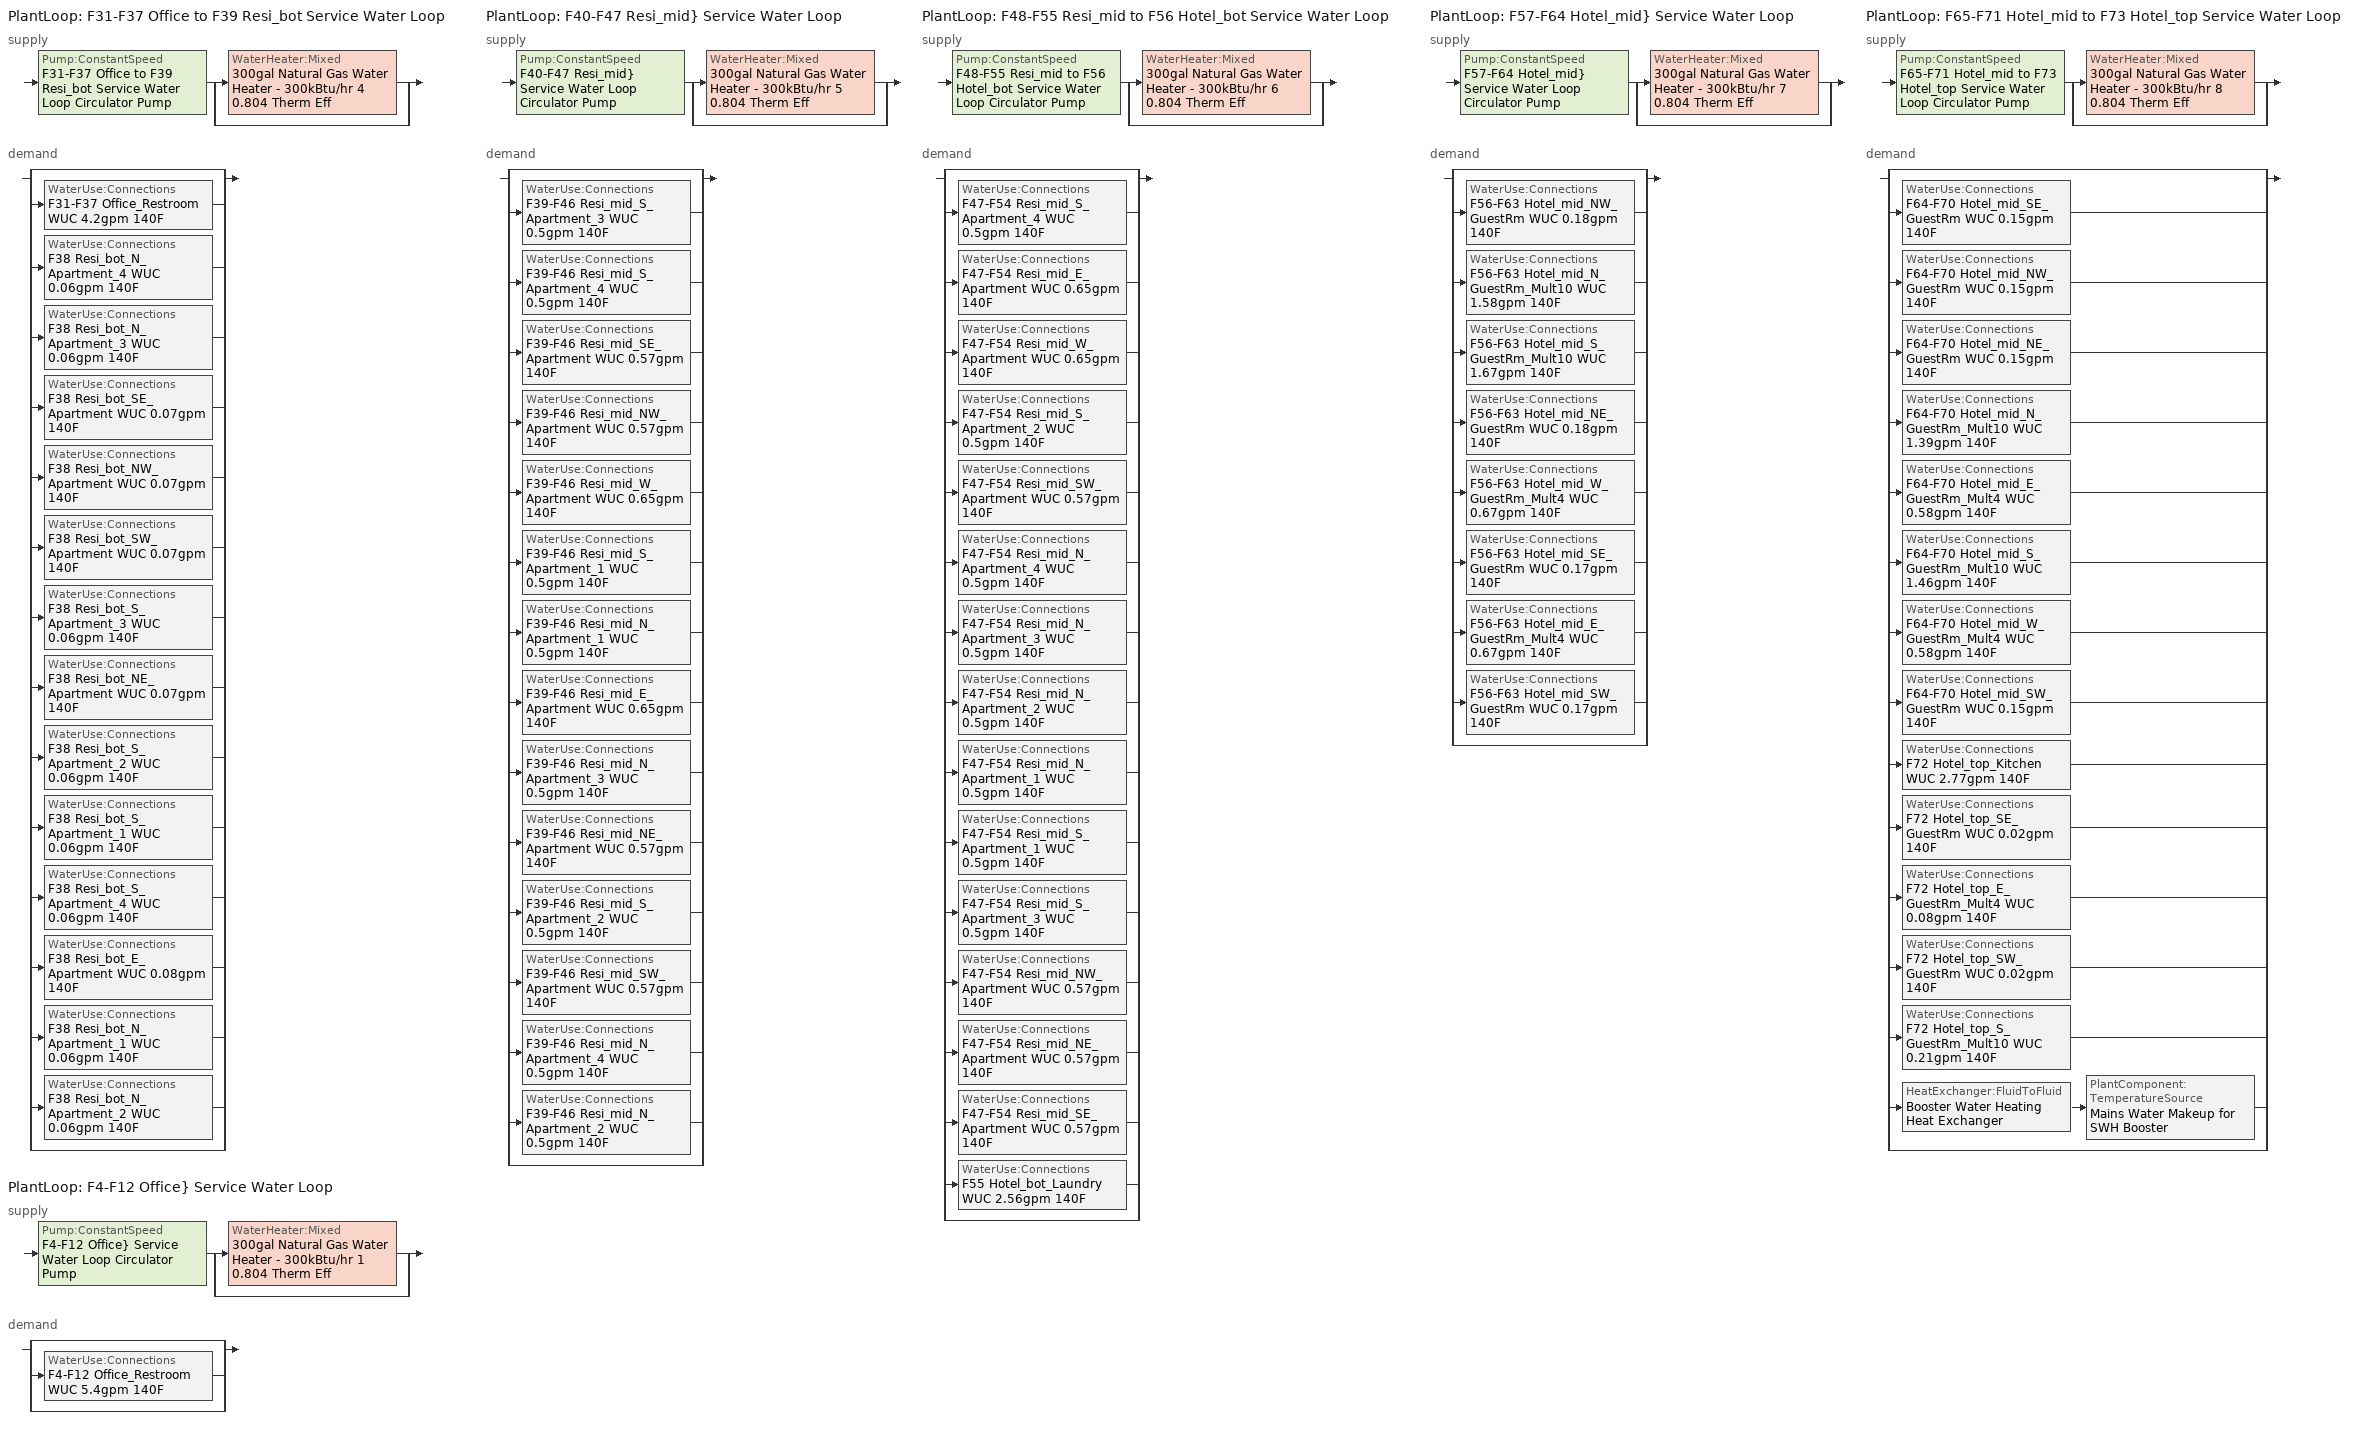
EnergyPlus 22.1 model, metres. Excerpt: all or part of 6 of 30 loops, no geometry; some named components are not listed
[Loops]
PlantLoop 'F31-F37 Office to F39 Resi_bot Service Water Loop'
 supply: Pump:ConstantSpeed 'F31-F37 Office to F39 Resi_bot Service Water Loop Circulator Pump' > split
  | WaterHeater:Mixed '300gal Natural Gas Water Heater - 300kBtu/hr 4 0.804 Therm Eff'
  | bypass
 demand: split
  | bypass
  | WaterUse:Connections 'F31-F37 Office_Restroom WUC 4.2gpm 140F'
  | WaterUse:Connections 'F38 Resi_bot_N_Apartment_4 WUC 0.06gpm 140F'
  | WaterUse:Connections 'F38 Resi_bot_N_Apartment_3 WUC 0.06gpm 140F'
  | WaterUse:Connections 'F38 Resi_bot_SE_Apartment WUC 0.07gpm 140F'
  | WaterUse:Connections 'F38 Resi_bot_NW_Apartment WUC 0.07gpm 140F'
  | WaterUse:Connections 'F38 Resi_bot_SW_Apartment WUC 0.07gpm 140F'
  | WaterUse:Connections 'F38 Resi_bot_S_Apartment_3 WUC 0.06gpm 140F'
  | WaterUse:Connections 'F38 Resi_bot_NE_Apartment WUC 0.07gpm 140F'
  | WaterUse:Connections 'F38 Resi_bot_S_Apartment_2 WUC 0.06gpm 140F'
  | WaterUse:Connections 'F38 Resi_bot_S_Apartment_1 WUC 0.06gpm 140F'
  | WaterUse:Connections 'F38 Resi_bot_S_Apartment_4 WUC 0.06gpm 140F'
  | WaterUse:Connections 'F38 Resi_bot_E_Apartment WUC 0.08gpm 140F'
  | WaterUse:Connections 'F38 Resi_bot_N_Apartment_1 WUC 0.06gpm 140F'
  | WaterUse:Connections 'F38 Resi_bot_N_Apartment_2 WUC 0.06gpm 140F'
  | bypass
PlantLoop 'F4-F12 Office} Service Water Loop'
 supply: Pump:ConstantSpeed 'F4-F12 Office} Service Water Loop Circulator Pump' > split
  | WaterHeater:Mixed '300gal Natural Gas Water Heater - 300kBtu/hr 1 0.804 Therm Eff'
  | bypass
 demand: split
  | bypass
  | WaterUse:Connections 'F4-F12 Office_Restroom WUC 5.4gpm 140F'
  | bypass
PlantLoop 'F40-F47 Resi_mid} Service Water Loop'
 supply: Pump:ConstantSpeed 'F40-F47 Resi_mid} Service Water Loop Circulator Pump' > split
  | WaterHeater:Mixed '300gal Natural Gas Water Heater - 300kBtu/hr 5 0.804 Therm Eff'
  | bypass
 demand: split
  | bypass
  | WaterUse:Connections 'F39-F46 Resi_mid_S_Apartment_3 WUC 0.5gpm 140F'
  | WaterUse:Connections 'F39-F46 Resi_mid_S_Apartment_4 WUC 0.5gpm 140F'
  | WaterUse:Connections 'F39-F46 Resi_mid_SE_Apartment WUC 0.57gpm 140F'
  | WaterUse:Connections 'F39-F46 Resi_mid_NW_Apartment WUC 0.57gpm 140F'
  | WaterUse:Connections 'F39-F46 Resi_mid_W_Apartment WUC 0.65gpm 140F'
  | WaterUse:Connections 'F39-F46 Resi_mid_S_Apartment_1 WUC 0.5gpm 140F'
  | WaterUse:Connections 'F39-F46 Resi_mid_N_Apartment_1 WUC 0.5gpm 140F'
  | WaterUse:Connections 'F39-F46 Resi_mid_E_Apartment WUC 0.65gpm 140F'
  | WaterUse:Connections 'F39-F46 Resi_mid_N_Apartment_3 WUC 0.5gpm 140F'
  | WaterUse:Connections 'F39-F46 Resi_mid_NE_Apartment WUC 0.57gpm 140F'
  | WaterUse:Connections 'F39-F46 Resi_mid_S_Apartment_2 WUC 0.5gpm 140F'
  | WaterUse:Connections 'F39-F46 Resi_mid_SW_Apartment WUC 0.57gpm 140F'
  | WaterUse:Connections 'F39-F46 Resi_mid_N_Apartment_4 WUC 0.5gpm 140F'
  | WaterUse:Connections 'F39-F46 Resi_mid_N_Apartment_2 WUC 0.5gpm 140F'
  | bypass
PlantLoop 'F48-F55 Resi_mid to F56 Hotel_bot Service Water Loop'
 supply: Pump:ConstantSpeed 'F48-F55 Resi_mid to F56 Hotel_bot Service Water Loop Circulator Pump' > split
  | WaterHeater:Mixed '300gal Natural Gas Water Heater - 300kBtu/hr 6 0.804 Therm Eff'
  | bypass
 demand: split
  | bypass
  | WaterUse:Connections 'F47-F54 Resi_mid_S_Apartment_4 WUC 0.5gpm 140F'
  | WaterUse:Connections 'F47-F54 Resi_mid_E_Apartment WUC 0.65gpm 140F'
  | WaterUse:Connections 'F47-F54 Resi_mid_W_Apartment WUC 0.65gpm 140F'
  | WaterUse:Connections 'F47-F54 Resi_mid_S_Apartment_2 WUC 0.5gpm 140F'
  | WaterUse:Connections 'F47-F54 Resi_mid_SW_Apartment WUC 0.57gpm 140F'
  | WaterUse:Connections 'F47-F54 Resi_mid_N_Apartment_4 WUC 0.5gpm 140F'
  | WaterUse:Connections 'F47-F54 Resi_mid_N_Apartment_3 WUC 0.5gpm 140F'
  | WaterUse:Connections 'F47-F54 Resi_mid_N_Apartment_2 WUC 0.5gpm 140F'
  | WaterUse:Connections 'F47-F54 Resi_mid_N_Apartment_1 WUC 0.5gpm 140F'
  | WaterUse:Connections 'F47-F54 Resi_mid_S_Apartment_1 WUC 0.5gpm 140F'
  | WaterUse:Connections 'F47-F54 Resi_mid_S_Apartment_3 WUC 0.5gpm 140F'
  | WaterUse:Connections 'F47-F54 Resi_mid_NW_Apartment WUC 0.57gpm 140F'
  | WaterUse:Connections 'F47-F54 Resi_mid_NE_Apartment WUC 0.57gpm 140F'
  | WaterUse:Connections 'F47-F54 Resi_mid_SE_Apartment WUC 0.57gpm 140F'
  | WaterUse:Connections 'F55 Hotel_bot_Laundry WUC 2.56gpm 140F'
  | bypass
PlantLoop 'F57-F64 Hotel_mid} Service Water Loop'
 supply: Pump:ConstantSpeed 'F57-F64 Hotel_mid} Service Water Loop Circulator Pump' > split
  | WaterHeater:Mixed '300gal Natural Gas Water Heater - 300kBtu/hr 7 0.804 Therm Eff'
  | bypass
 demand: split
  | bypass
  | WaterUse:Connections 'F56-F63 Hotel_mid_NW_GuestRm WUC 0.18gpm 140F'
  | WaterUse:Connections 'F56-F63 Hotel_mid_N_GuestRm_Mult10 WUC 1.58gpm 140F'
  | WaterUse:Connections 'F56-F63 Hotel_mid_S_GuestRm_Mult10 WUC 1.67gpm 140F'
  | WaterUse:Connections 'F56-F63 Hotel_mid_NE_GuestRm WUC 0.18gpm 140F'
  | WaterUse:Connections 'F56-F63 Hotel_mid_W_GuestRm_Mult4 WUC 0.67gpm 140F'
  | WaterUse:Connections 'F56-F63 Hotel_mid_SE_GuestRm WUC 0.17gpm 140F'
  | WaterUse:Connections 'F56-F63 Hotel_mid_E_GuestRm_Mult4 WUC 0.67gpm 140F'
  | WaterUse:Connections 'F56-F63 Hotel_mid_SW_GuestRm WUC 0.17gpm 140F'
  | bypass
PlantLoop 'F65-F71 Hotel_mid to F73 Hotel_top Service Water Loop'
 supply: Pump:ConstantSpeed 'F65-F71 Hotel_mid to F73 Hotel_top Service Water Loop Circulator Pump' > split
  | WaterHeater:Mixed '300gal Natural Gas Water Heater - 300kBtu/hr 8 0.804 Therm Eff'
  | bypass
 demand: split
  | bypass
  | WaterUse:Connections 'F64-F70 Hotel_mid_SE_GuestRm WUC 0.15gpm 140F'
  | WaterUse:Connections 'F64-F70 Hotel_mid_NW_GuestRm WUC 0.15gpm 140F'
  | WaterUse:Connections 'F64-F70 Hotel_mid_NE_GuestRm WUC 0.15gpm 140F'
  | WaterUse:Connections 'F64-F70 Hotel_mid_N_GuestRm_Mult10 WUC 1.39gpm 140F'
  | WaterUse:Connections 'F64-F70 Hotel_mid_E_GuestRm_Mult4 WUC 0.58gpm 140F'
  | WaterUse:Connections 'F64-F70 Hotel_mid_S_GuestRm_Mult10 WUC 1.46gpm 140F'
  | WaterUse:Connections 'F64-F70 Hotel_mid_W_GuestRm_Mult4 WUC 0.58gpm 140F'
  | WaterUse:Connections 'F64-F70 Hotel_mid_SW_GuestRm WUC 0.15gpm 140F'
  | WaterUse:Connections 'F72 Hotel_top_Kitchen WUC 2.77gpm 140F'
  | WaterUse:Connections 'F72 Hotel_top_SE_GuestRm WUC 0.02gpm 140F'
  | WaterUse:Connections 'F72 Hotel_top_E_GuestRm_Mult4 WUC 0.08gpm 140F'
  | WaterUse:Connections 'F72 Hotel_top_SW_GuestRm WUC 0.02gpm 140F'
  | WaterUse:Connections 'F72 Hotel_top_S_GuestRm_Mult10 WUC 0.21gpm 140F'
  | HeatExchanger:FluidToFluid 'Booster Water Heating Heat Exchanger' > PlantComponent:TemperatureSource 'Mains Water Makeup for SWH Booster'
  | bypass
[SetpointManager:Scheduled] Control Variable=Temperature; Schedule=Service Water Loop Temp - 140F
Name | Setpoint Node or NodeList
Service hot water setpoint manager 4 | F31-F37 Office to F39 Resi_bot Service Water Loop Supply Outlet Node
Service hot water setpoint manager 1 | F4-F12 Office} Service Water Loop Supply Outlet Node
Service hot water setpoint manager 5 | F40-F47 Resi_mid} Service Water Loop Supply Outlet Node
Service hot water setpoint manager 6 | F48-F55 Resi_mid to F56 Hotel_bot Service Water Loop Supply Outlet Node
Service hot water setpoint manager 7 | F57-F64 Hotel_mid} Service Water Loop Supply Outlet Node
Service hot water setpoint manager 8 | F65-F71 Hotel_mid to F73 Hotel_top Service Water Loop Supply Outlet Node
[PlantLoop] Fluid Type=Water; Maximum Loop Temperature {C}=60; Minimum Loop Temperature {C}=10; Maximum Loop Flow Rate {m3/s}=Autosize; Minimum Loop Flow Rate {m3/s}=0; Plant Loop Volume {m3}=Autocalculate; Load Distribution Scheme=Optimal; Plant Loop Demand Calculation Scheme=SingleSetpoint; Common Pipe Simulation=None
Name | Plant Equipment Operation Scheme
F31-F37 Office to F39 Resi_bot Service Water Loop | F31-F37 Office to F39 Resi_bot Service Water Loop Operation Schemes
F4-F12 Office} Service Water Loop | F4-F12 Office} Service Water Loop Operation Schemes
F40-F47 Resi_mid} Service Water Loop | F40-F47 Resi_mid} Service Water Loop Operation Schemes
F48-F55 Resi_mid to F56 Hotel_bot Service Water Loop | F48-F55 Resi_mid to F56 Hotel_bot Service Water Loop Operation Schemes
F57-F64 Hotel_mid} Service Water Loop | F57-F64 Hotel_mid} Service Water Loop Operation Schemes
F65-F71 Hotel_mid to F73 Hotel_top Service Water Loop | F65-F71 Hotel_mid to F73 Hotel_top Service Water Loop Operation Schemes
[Sizing:Plant] Loop Type=Heating; Design Loop Exit Temperature {C}=60; Loop Design Temperature Difference {deltaC}=5; Sizing Option=NonCoincident; Zone Timesteps in Averaging Window=1; Coincident Sizing Factor Mode=None
F31-F37 Office to F39 Resi_bot Service Water Loop; F4-F12 Office} Service Water Loop; F40-F47 Resi_mid} Service Water Loop; F48-F55 Resi_mid to F56 Hotel_bot Service Water Loop; F57-F64 Hotel_mid} Service Water Loop; F65-F71 Hotel_mid to F73 Hotel_top Service Water Loop
[Pump:ConstantSpeed] Design Flow Rate {m3/s}=Autosize; Design Pump Head {Pa}=29891; Design Power Consumption {W}=Autosize; Fraction of Motor Inefficiencies to Fluid Stream=0; Pump Control Type=Intermittent; Design Power Sizing Method=PowerPerFlowPerPressure; Design Electric Power per Unit Flow Rate {W/(m3/s)}=348701.1; Design Shaft Power per Unit Flow Rate per Unit Head {W-s/m3-Pa}=1.28205
Name | Motor Efficiency
F31-F37 Office to F39 Resi_bot Service Water Loop Circulator Pump; F4-F12 Office} Service Water Loop Circulator Pump; F40-F47 Resi_mid} Service Water Loop Circulator Pump; F48-F55 Resi_mid to F56 Hotel_bot Service Water Loop Circulator Pump; F57-F64 Hotel_mid} Service Water Loop Circulator Pump | 0.865
F65-F71 Hotel_mid to F73 Hotel_top Service Water Loop Circulator Pump | 0.874515
[WaterHeater:Mixed] Tank Volume {m3}=1.13562; Setpoint Temperature Schedule=Service Water Loop Temp - 140F; Deadband Temperature Difference {deltaC}=2; Maximum Temperature Limit {C}=60; Heater Control Type=Cycle; Heater Maximum Capacity {W}=87921.3; Heater Ignition Minimum Flow Rate {m3/s}=0; Heater Ignition Delay {s}=0; Heater Fuel Type=NaturalGas; Heater Thermal Efficiency=0.803984; Off Cycle Parasitic Fuel Consumption Rate {W}=8146.58; Off Cycle Parasitic Fuel Type=NaturalGas; Off Cycle Parasitic Heat Fraction to Tank=0; On Cycle Parasitic Fuel Consumption Rate {W}=8146.58; On Cycle Parasitic Fuel Type=NaturalGas; On Cycle Parasitic Heat Fraction to Tank=0; Ambient Temperature Indicator=Schedule; Ambient Temperature Schedule=Water Heater Ambient Temp Schedule 71.6F; Off Cycle Loss Coefficient to Ambient Temperature {W/K}=11.2595; Off Cycle Loss Fraction to Zone=1; On Cycle Loss Coefficient to Ambient Temperature {W/K}=11.2595; On Cycle Loss Fraction to Zone=1; Use Side Effectiveness=1; Source Side Effectiveness=1; Use Side Design Flow Rate {m3/s}=Autosize; Source Side Design Flow Rate {m3/s}=Autosize; Indirect Water Heating Recovery Time {hr}=1.5; Source Side Flow Control Mode=IndirectHeatPrimarySetpoint
300gal Natural Gas Water Heater - 300kBtu/hr 4 0.804 Therm Eff; 300gal Natural Gas Water Heater - 300kBtu/hr 1 0.804 Therm Eff; 300gal Natural Gas Water Heater - 300kBtu/hr 5 0.804 Therm Eff; 300gal Natural Gas Water Heater - 300kBtu/hr 6 0.804 Therm Eff; 300gal Natural Gas Water Heater - 300kBtu/hr 7 0.804 Therm Eff; 300gal Natural Gas Water Heater - 300kBtu/hr 8 0.804 Therm Eff
[WaterHeater:Sizing] Design Mode=PeakDraw; Time Storage Can Meet Peak Draw {hr}=0.538503; Time for Tank Recovery {hr}=0; Nominal Tank Volume for Autosizing Plant Connections {m3}=1
300gal Natural Gas Water Heater - 300kBtu/hr 4 0.804 Therm Eff; 300gal Natural Gas Water Heater - 300kBtu/hr 1 0.804 Therm Eff; 300gal Natural Gas Water Heater - 300kBtu/hr 5 0.804 Therm Eff; 300gal Natural Gas Water Heater - 300kBtu/hr 6 0.804 Therm Eff; 300gal Natural Gas Water Heater - 300kBtu/hr 7 0.804 Therm Eff; 300gal Natural Gas Water Heater - 300kBtu/hr 8 0.804 Therm Eff
[WaterUse:Connections] Drain Water Heat Exchanger Type=None; Drain Water Heat Exchanger Destination=Plant
Name | Water Use Equipment Name 1
F31-F37 Office_Restroom WUC 4.2gpm 140F | F31-F37 Office_Restroom Service Water Use 4.2gpm 140F
F38 Resi_bot_N_Apartment_4 WUC 0.06gpm 140F | F38 Resi_bot_N_Apartment_4 Service Water Use 0.06gpm 140F
F38 Resi_bot_N_Apartment_3 WUC 0.06gpm 140F | F38 Resi_bot_N_Apartment_3 Service Water Use 0.06gpm 140F
F38 Resi_bot_SE_Apartment WUC 0.07gpm 140F | F38 Resi_bot_SE_Apartment Service Water Use 0.07gpm 140F
F38 Resi_bot_NW_Apartment WUC 0.07gpm 140F | F38 Resi_bot_NW_Apartment Service Water Use 0.07gpm 140F
F38 Resi_bot_SW_Apartment WUC 0.07gpm 140F | F38 Resi_bot_SW_Apartment Service Water Use 0.07gpm 140F
F38 Resi_bot_S_Apartment_3 WUC 0.06gpm 140F | F38 Resi_bot_S_Apartment_3 Service Water Use 0.06gpm 140F
F38 Resi_bot_NE_Apartment WUC 0.07gpm 140F | F38 Resi_bot_NE_Apartment Service Water Use 0.07gpm 140F
F38 Resi_bot_S_Apartment_2 WUC 0.06gpm 140F | F38 Resi_bot_S_Apartment_2 Service Water Use 0.06gpm 140F
F38 Resi_bot_S_Apartment_1 WUC 0.06gpm 140F | F38 Resi_bot_S_Apartment_1 Service Water Use 0.06gpm 140F
F38 Resi_bot_S_Apartment_4 WUC 0.06gpm 140F | F38 Resi_bot_S_Apartment_4 Service Water Use 0.06gpm 140F
F38 Resi_bot_E_Apartment WUC 0.08gpm 140F | F38 Resi_bot_E_Apartment Service Water Use 0.08gpm 140F
F38 Resi_bot_N_Apartment_1 WUC 0.06gpm 140F | F38 Resi_bot_N_Apartment_1 Service Water Use 0.06gpm 140F
F38 Resi_bot_N_Apartment_2 WUC 0.06gpm 140F | F38 Resi_bot_N_Apartment_2 Service Water Use 0.06gpm 140F
F4-F12 Office_Restroom WUC 5.4gpm 140F | F4-F12 Office_Restroom Service Water Use 5.4gpm 140F
F39-F46 Resi_mid_S_Apartment_3 WUC 0.5gpm 140F | F39-F46 Resi_mid_S_Apartment_3 Service Water Use 0.5gpm 140F
F39-F46 Resi_mid_S_Apartment_4 WUC 0.5gpm 140F | F39-F46 Resi_mid_S_Apartment_4 Service Water Use 0.5gpm 140F
F39-F46 Resi_mid_SE_Apartment WUC 0.57gpm 140F | F39-F46 Resi_mid_SE_Apartment Service Water Use 0.57gpm 140F
F39-F46 Resi_mid_NW_Apartment WUC 0.57gpm 140F | F39-F46 Resi_mid_NW_Apartment Service Water Use 0.57gpm 140F
F39-F46 Resi_mid_W_Apartment WUC 0.65gpm 140F | F39-F46 Resi_mid_W_Apartment Service Water Use 0.65gpm 140F
F39-F46 Resi_mid_S_Apartment_1 WUC 0.5gpm 140F | F39-F46 Resi_mid_S_Apartment_1 Service Water Use 0.5gpm 140F
F39-F46 Resi_mid_N_Apartment_1 WUC 0.5gpm 140F | F39-F46 Resi_mid_N_Apartment_1 Service Water Use 0.5gpm 140F
F39-F46 Resi_mid_E_Apartment WUC 0.65gpm 140F | F39-F46 Resi_mid_E_Apartment Service Water Use 0.65gpm 140F
F39-F46 Resi_mid_N_Apartment_3 WUC 0.5gpm 140F | F39-F46 Resi_mid_N_Apartment_3 Service Water Use 0.5gpm 140F
F39-F46 Resi_mid_NE_Apartment WUC 0.57gpm 140F | F39-F46 Resi_mid_NE_Apartment Service Water Use 0.57gpm 140F
F39-F46 Resi_mid_S_Apartment_2 WUC 0.5gpm 140F | F39-F46 Resi_mid_S_Apartment_2 Service Water Use 0.5gpm 140F
F39-F46 Resi_mid_SW_Apartment WUC 0.57gpm 140F | F39-F46 Resi_mid_SW_Apartment Service Water Use 0.57gpm 140F
F39-F46 Resi_mid_N_Apartment_4 WUC 0.5gpm 140F | F39-F46 Resi_mid_N_Apartment_4 Service Water Use 0.5gpm 140F
F39-F46 Resi_mid_N_Apartment_2 WUC 0.5gpm 140F | F39-F46 Resi_mid_N_Apartment_2 Service Water Use 0.5gpm 140F
F47-F54 Resi_mid_S_Apartment_4 WUC 0.5gpm 140F | F47-F54 Resi_mid_S_Apartment_4 Service Water Use 0.5gpm 140F
F47-F54 Resi_mid_E_Apartment WUC 0.65gpm 140F | F47-F54 Resi_mid_E_Apartment Service Water Use 0.65gpm 140F
F47-F54 Resi_mid_W_Apartment WUC 0.65gpm 140F | F47-F54 Resi_mid_W_Apartment Service Water Use 0.65gpm 140F
F47-F54 Resi_mid_S_Apartment_2 WUC 0.5gpm 140F | F47-F54 Resi_mid_S_Apartment_2 Service Water Use 0.5gpm 140F
F47-F54 Resi_mid_SW_Apartment WUC 0.57gpm 140F | F47-F54 Resi_mid_SW_Apartment Service Water Use 0.57gpm 140F
F47-F54 Resi_mid_N_Apartment_4 WUC 0.5gpm 140F | F47-F54 Resi_mid_N_Apartment_4 Service Water Use 0.5gpm 140F
F47-F54 Resi_mid_N_Apartment_3 WUC 0.5gpm 140F | F47-F54 Resi_mid_N_Apartment_3 Service Water Use 0.5gpm 140F
F47-F54 Resi_mid_N_Apartment_2 WUC 0.5gpm 140F | F47-F54 Resi_mid_N_Apartment_2 Service Water Use 0.5gpm 140F
F47-F54 Resi_mid_N_Apartment_1 WUC 0.5gpm 140F | F47-F54 Resi_mid_N_Apartment_1 Service Water Use 0.5gpm 140F
F47-F54 Resi_mid_S_Apartment_1 WUC 0.5gpm 140F | F47-F54 Resi_mid_S_Apartment_1 Service Water Use 0.5gpm 140F
F47-F54 Resi_mid_S_Apartment_3 WUC 0.5gpm 140F | F47-F54 Resi_mid_S_Apartment_3 Service Water Use 0.5gpm 140F
F47-F54 Resi_mid_NW_Apartment WUC 0.57gpm 140F | F47-F54 Resi_mid_NW_Apartment Service Water Use 0.57gpm 140F
F47-F54 Resi_mid_NE_Apartment WUC 0.57gpm 140F | F47-F54 Resi_mid_NE_Apartment Service Water Use 0.57gpm 140F
F47-F54 Resi_mid_SE_Apartment WUC 0.57gpm 140F | F47-F54 Resi_mid_SE_Apartment Service Water Use 0.57gpm 140F
F55 Hotel_bot_Laundry WUC 2.56gpm 140F | F55 Hotel_bot_Laundry Service Water Use 2.56gpm 140F
F56-F63 Hotel_mid_NW_GuestRm WUC 0.18gpm 140F | F56-F63 Hotel_mid_NW_GuestRm Service Water Use 0.18gpm 140F
F56-F63 Hotel_mid_N_GuestRm_Mult10 WUC 1.58gpm 140F | F56-F63 Hotel_mid_N_GuestRm_Mult10 Service Water Use 1.58gpm 140F
F56-F63 Hotel_mid_S_GuestRm_Mult10 WUC 1.67gpm 140F | F56-F63 Hotel_mid_S_GuestRm_Mult10 Service Water Use 1.67gpm 140F
F56-F63 Hotel_mid_NE_GuestRm WUC 0.18gpm 140F | F56-F63 Hotel_mid_NE_GuestRm Service Water Use 0.18gpm 140F
F56-F63 Hotel_mid_W_GuestRm_Mult4 WUC 0.67gpm 140F | F56-F63 Hotel_mid_W_GuestRm_Mult4 Service Water Use 0.67gpm 140F
F56-F63 Hotel_mid_SE_GuestRm WUC 0.17gpm 140F | F56-F63 Hotel_mid_SE_GuestRm Service Water Use 0.17gpm 140F
F56-F63 Hotel_mid_E_GuestRm_Mult4 WUC 0.67gpm 140F | F56-F63 Hotel_mid_E_GuestRm_Mult4 Service Water Use 0.67gpm 140F
F56-F63 Hotel_mid_SW_GuestRm WUC 0.17gpm 140F | F56-F63 Hotel_mid_SW_GuestRm Service Water Use 0.17gpm 140F
F64-F70 Hotel_mid_SE_GuestRm WUC 0.15gpm 140F | F64-F70 Hotel_mid_SE_GuestRm Service Water Use 0.15gpm 140F
F64-F70 Hotel_mid_NW_GuestRm WUC 0.15gpm 140F | F64-F70 Hotel_mid_NW_GuestRm Service Water Use 0.15gpm 140F
F64-F70 Hotel_mid_NE_GuestRm WUC 0.15gpm 140F | F64-F70 Hotel_mid_NE_GuestRm Service Water Use 0.15gpm 140F
F64-F70 Hotel_mid_N_GuestRm_Mult10 WUC 1.39gpm 140F | F64-F70 Hotel_mid_N_GuestRm_Mult10 Service Water Use 1.39gpm 140F
F64-F70 Hotel_mid_E_GuestRm_Mult4 WUC 0.58gpm 140F | F64-F70 Hotel_mid_E_GuestRm_Mult4 Service Water Use 0.58gpm 140F
F64-F70 Hotel_mid_S_GuestRm_Mult10 WUC 1.46gpm 140F | F64-F70 Hotel_mid_S_GuestRm_Mult10 Service Water Use 1.46gpm 140F
F64-F70 Hotel_mid_W_GuestRm_Mult4 WUC 0.58gpm 140F | F64-F70 Hotel_mid_W_GuestRm_Mult4 Service Water Use 0.58gpm 140F
F64-F70 Hotel_mid_SW_GuestRm WUC 0.15gpm 140F | F64-F70 Hotel_mid_SW_GuestRm Service Water Use 0.15gpm 140F
F72 Hotel_top_Kitchen WUC 2.77gpm 140F | F72 Hotel_top_Kitchen Service Water Use 2.77gpm 140F
F72 Hotel_top_SE_GuestRm WUC 0.02gpm 140F | F72 Hotel_top_SE_GuestRm Service Water Use 0.02gpm 140F
F72 Hotel_top_E_GuestRm_Mult4 WUC 0.08gpm 140F | F72 Hotel_top_E_GuestRm_Mult4 Service Water Use 0.08gpm 140F
F72 Hotel_top_SW_GuestRm WUC 0.02gpm 140F | F72 Hotel_top_SW_GuestRm Service Water Use 0.02gpm 140F
F72 Hotel_top_S_GuestRm_Mult10 WUC 0.21gpm 140F | F72 Hotel_top_S_GuestRm_Mult10 Service Water Use 0.21gpm 140F
[WaterUse:Equipment] Target Temperature Schedule=Mixed Water At Faucet Temp - 140F; Sensible Fraction Schedule=Fraction Sensible - 0.2; Latent Fraction Schedule=Fraction Latent - 0.05
Name | Peak Flow Rate {m3/s} | Flow Rate Fraction Schedule
F31-F37 Office_Restroom Service Water Use 4.2gpm 140F | 0.000265183 | OfficeLarge BLDG_SWH_SCH
F38 Resi_bot_N_Apartment_4 Service Water Use 0.06gpm 140F | 3.91888e-06 | ApartmentHighRise APT_DHW_SCH
F38 Resi_bot_N_Apartment_3 Service Water Use 0.06gpm 140F; F38 Resi_bot_S_Apartment_3 Service Water Use 0.06gpm 140F; F38 Resi_bot_S_Apartment_1 Service Water Use 0.06gpm 140F | 3.91891e-06 | ApartmentHighRise APT_DHW_SCH
F38 Resi_bot_SE_Apartment Service Water Use 0.07gpm 140F | 4.45838e-06 | ApartmentHighRise APT_DHW_SCH
F38 Resi_bot_NW_Apartment Service Water Use 0.07gpm 140F | 4.458e-06 | ApartmentHighRise APT_DHW_SCH
F38 Resi_bot_SW_Apartment Service Water Use 0.07gpm 140F | 4.45803e-06 | ApartmentHighRise APT_DHW_SCH
F38 Resi_bot_NE_Apartment Service Water Use 0.07gpm 140F | 4.45835e-06 | ApartmentHighRise APT_DHW_SCH
F38 Resi_bot_S_Apartment_2 Service Water Use 0.06gpm 140F; F38 Resi_bot_S_Apartment_4 Service Water Use 0.06gpm 140F | 3.91886e-06 | ApartmentHighRise APT_DHW_SCH
F38 Resi_bot_E_Apartment Service Water Use 0.08gpm 140F | 5.14602e-06 | ApartmentHighRise APT_DHW_SCH
F38 Resi_bot_N_Apartment_1 Service Water Use 0.06gpm 140F | 3.91883e-06 | ApartmentHighRise APT_DHW_SCH
F38 Resi_bot_N_Apartment_2 Service Water Use 0.06gpm 140F | 3.9188e-06 | ApartmentHighRise APT_DHW_SCH
F4-F12 Office_Restroom Service Water Use 5.4gpm 140F | 0.000340949 | OfficeLarge BLDG_SWH_SCH
F39-F46 Resi_mid_S_Apartment_3 Service Water Use 0.5gpm 140F; F39-F46 Resi_mid_S_Apartment_1 Service Water Use 0.5gpm 140F; F47-F54 Resi_mid_S_Apartment_1 Service Water Use 0.5gpm 140F; F47-F54 Resi_mid_S_Apartment_3 Service Water Use 0.5gpm 140F | 3.13513e-05 | ApartmentHighRise APT_DHW_SCH
F39-F46 Resi_mid_S_Apartment_4 Service Water Use 0.5gpm 140F; F39-F46 Resi_mid_S_Apartment_2 Service Water Use 0.5gpm 140F; F47-F54 Resi_mid_S_Apartment_4 Service Water Use 0.5gpm 140F; F47-F54 Resi_mid_S_Apartment_2 Service Water Use 0.5gpm 140F | 3.13509e-05 | ApartmentHighRise APT_DHW_SCH
F39-F46 Resi_mid_SE_Apartment Service Water Use 0.57gpm 140F; F47-F54 Resi_mid_SE_Apartment Service Water Use 0.57gpm 140F | 3.5667e-05 | ApartmentHighRise APT_DHW_SCH
F39-F46 Resi_mid_NW_Apartment Service Water Use 0.57gpm 140F; F47-F54 Resi_mid_NW_Apartment Service Water Use 0.57gpm 140F | 3.5664e-05 | ApartmentHighRise APT_DHW_SCH
F39-F46 Resi_mid_W_Apartment Service Water Use 0.65gpm 140F; F39-F46 Resi_mid_E_Apartment Service Water Use 0.65gpm 140F; F47-F54 Resi_mid_E_Apartment Service Water Use 0.65gpm 140F; F47-F54 Resi_mid_W_Apartment Service Water Use 0.65gpm 140F | 4.11682e-05 | ApartmentHighRise APT_DHW_SCH
F39-F46 Resi_mid_N_Apartment_1 Service Water Use 0.5gpm 140F; F47-F54 Resi_mid_N_Apartment_1 Service Water Use 0.5gpm 140F | 3.13506e-05 | ApartmentHighRise APT_DHW_SCH
F39-F46 Resi_mid_N_Apartment_3 Service Water Use 0.5gpm 140F; F47-F54 Resi_mid_N_Apartment_3 Service Water Use 0.5gpm 140F | 3.13512e-05 | ApartmentHighRise APT_DHW_SCH
F39-F46 Resi_mid_NE_Apartment Service Water Use 0.57gpm 140F; F47-F54 Resi_mid_NE_Apartment Service Water Use 0.57gpm 140F | 3.56668e-05 | ApartmentHighRise APT_DHW_SCH
F39-F46 Resi_mid_SW_Apartment Service Water Use 0.57gpm 140F; F47-F54 Resi_mid_SW_Apartment Service Water Use 0.57gpm 140F | 3.56643e-05 | ApartmentHighRise APT_DHW_SCH
F39-F46 Resi_mid_N_Apartment_4 Service Water Use 0.5gpm 140F; F47-F54 Resi_mid_N_Apartment_4 Service Water Use 0.5gpm 140F | 3.1351e-05 | ApartmentHighRise APT_DHW_SCH
F39-F46 Resi_mid_N_Apartment_2 Service Water Use 0.5gpm 140F; F47-F54 Resi_mid_N_Apartment_2 Service Water Use 0.5gpm 140F | 3.13504e-05 | ApartmentHighRise APT_DHW_SCH
F55 Hotel_bot_Laundry Service Water Use 2.56gpm 140F | 0.000161725 | HotelLarge LaundryRoom_SWH_Sch_Post2004
F56-F63 Hotel_mid_NW_GuestRm Service Water Use 0.18gpm 140F; F56-F63 Hotel_mid_NE_GuestRm Service Water Use 0.18gpm 140F | 1.11379e-05 | HotelLarge GuestRoom_SWH_Sch
F56-F63 Hotel_mid_N_GuestRm_Mult10 Service Water Use 1.58gpm 140F | 9.98739e-05 | HotelLarge GuestRoom_SWH_Sch
F56-F63 Hotel_mid_S_GuestRm_Mult10 Service Water Use 1.67gpm 140F | 0.00010525 | HotelLarge GuestRoom_SWH_Sch
F56-F63 Hotel_mid_W_GuestRm_Mult4 Service Water Use 0.67gpm 140F; F56-F63 Hotel_mid_E_GuestRm_Mult4 Service Water Use 0.67gpm 140F | 4.206e-05 | HotelLarge GuestRoom_SWH_Sch
F56-F63 Hotel_mid_SE_GuestRm Service Water Use 0.17gpm 140F; F56-F63 Hotel_mid_SW_GuestRm Service Water Use 0.17gpm 140F | 1.05147e-05 | HotelLarge GuestRoom_SWH_Sch
F64-F70 Hotel_mid_SE_GuestRm Service Water Use 0.15gpm 140F; F64-F70 Hotel_mid_SW_GuestRm Service Water Use 0.15gpm 140F | 9.20033e-06 | HotelLarge GuestRoom_SWH_Sch
F64-F70 Hotel_mid_NW_GuestRm Service Water Use 0.15gpm 140F; F64-F70 Hotel_mid_NE_GuestRm Service Water Use 0.15gpm 140F | 9.74566e-06 | HotelLarge GuestRoom_SWH_Sch
F64-F70 Hotel_mid_N_GuestRm_Mult10 Service Water Use 1.39gpm 140F | 8.73897e-05 | HotelLarge GuestRoom_SWH_Sch
F64-F70 Hotel_mid_E_GuestRm_Mult4 Service Water Use 0.58gpm 140F; F64-F70 Hotel_mid_W_GuestRm_Mult4 Service Water Use 0.58gpm 140F | 3.68025e-05 | HotelLarge GuestRoom_SWH_Sch
F64-F70 Hotel_mid_S_GuestRm_Mult10 Service Water Use 1.46gpm 140F | 9.20935e-05 | HotelLarge GuestRoom_SWH_Sch
F72 Hotel_top_Kitchen Service Water Use 2.77gpm 140F | 0.00017446 | HotelLarge BLDG_SWH_SCH
F72 Hotel_top_SE_GuestRm Service Water Use 0.02gpm 140F; F72 Hotel_top_SW_GuestRm Service Water Use 0.02gpm 140F | 1.31433e-06 | HotelLarge GuestRoom_SWH_Sch
F72 Hotel_top_E_GuestRm_Mult4 Service Water Use 0.08gpm 140F | 5.2575e-06 | HotelLarge GuestRoom_SWH_Sch
F72 Hotel_top_S_GuestRm_Mult10 Service Water Use 0.21gpm 140F | 1.31562e-05 | HotelLarge GuestRoom_SWH_Sch
[PlantEquipmentOperationSchemes] Control Scheme Object Type 1=PlantEquipmentOperation:HeatingLoad; Control Scheme Schedule Name 1=Always On Discrete
Name | Control Scheme Name 1
F31-F37 Office to F39 Resi_bot Service Water Loop Operation Schemes | F31-F37 Office to F39 Resi_bot Service Water Loop Heating Operation Scheme
F4-F12 Office} Service Water Loop Operation Schemes | F4-F12 Office} Service Water Loop Heating Operation Scheme
F40-F47 Resi_mid} Service Water Loop Operation Schemes | F40-F47 Resi_mid} Service Water Loop Heating Operation Scheme
F48-F55 Resi_mid to F56 Hotel_bot Service Water Loop Operation Schemes | F48-F55 Resi_mid to F56 Hotel_bot Service Water Loop Heating Operation Scheme
F57-F64 Hotel_mid} Service Water Loop Operation Schemes | F57-F64 Hotel_mid} Service Water Loop Heating Operation Scheme
F65-F71 Hotel_mid to F73 Hotel_top Service Water Loop Operation Schemes | F65-F71 Hotel_mid to F73 Hotel_top Service Water Loop Heating Operation Scheme
[PlantEquipmentOperation:HeatingLoad] Load Range Lower Limit 1 {W}=0; Load Range Upper Limit 1 {W}=1000000000
Name | Range Equipment List Name 1
F31-F37 Office to F39 Resi_bot Service Water Loop Heating Operation Scheme | F31-F37 Office to F39 Resi_bot Service Water Loop Heating Equipment List
F4-F12 Office} Service Water Loop Heating Operation Scheme | F4-F12 Office} Service Water Loop Heating Equipment List
F40-F47 Resi_mid} Service Water Loop Heating Operation Scheme | F40-F47 Resi_mid} Service Water Loop Heating Equipment List
F48-F55 Resi_mid to F56 Hotel_bot Service Water Loop Heating Operation Scheme | F48-F55 Resi_mid to F56 Hotel_bot Service Water Loop Heating Equipment List
F57-F64 Hotel_mid} Service Water Loop Heating Operation Scheme | F57-F64 Hotel_mid} Service Water Loop Heating Equipment List
F65-F71 Hotel_mid to F73 Hotel_top Service Water Loop Heating Operation Scheme | F65-F71 Hotel_mid to F73 Hotel_top Service Water Loop Heating Equipment List
[PlantEquipmentList]
F31-F37 Office to F39 Resi_bot Service Water Loop Heating Equipment List: WaterHeater:Mixed, 300gal Natural Gas Water Heater - 300kBtu/hr 4 0.804 Therm Eff
F4-F12 Office} Service Water Loop Heating Equipment List: WaterHeater:Mixed, 300gal Natural Gas Water Heater - 300kBtu/hr 1 0.804 Therm Eff
F40-F47 Resi_mid} Service Water Loop Heating Equipment List: WaterHeater:Mixed, 300gal Natural Gas Water Heater - 300kBtu/hr 5 0.804 Therm Eff
F48-F55 Resi_mid to F56 Hotel_bot Service Water Loop Heating Equipment List: WaterHeater:Mixed, 300gal Natural Gas Water Heater - 300kBtu/hr 6 0.804 Therm Eff
F57-F64 Hotel_mid} Service Water Loop Heating Equipment List: WaterHeater:Mixed, 300gal Natural Gas Water Heater - 300kBtu/hr 7 0.804 Therm Eff
F65-F71 Hotel_mid to F73 Hotel_top Service Water Loop Heating Equipment List: WaterHeater:Mixed, 300gal Natural Gas Water Heater - 300kBtu/hr 8 0.804 Therm Eff
[PlantComponent:TemperatureSource]
Mains Water Makeup for SWH Booster: Design Volume Flow Rate {m3/s}=Autosize; Temperature Specification Type=Scheduled; Source Temperature {C}=6.375; Source Temperature Schedule=Booster Water Makeup Temperature
[Schedule:Day:Interval]
ApartmentHighRise APT_DHW_SCH Default; ApartmentHighRise APT_DHW_SCH Summer Design Day; ApartmentHighRise APT_DHW_SCH Winter Design Day: No, 01:00, 0.08, 02:00, 0.04, 04:00, 0.01, 05:00, 0.04, 06:00, 0.27, 07:00, 0.94, 08:00, 1, 09:00, 0.96, 10:00, 0.84, 11:00, 0.76, 12:00, 0.61, 13:00, 0.53, 14:00, 0.47, 15:00, 0.41, 16:00, 0.47, 17:00, 0.55, 18:00, 0.73, 19:00, 0.86, 20:00, 0.82, 21:00, 0.75, 22:00, 0.61, 23:00, 0.53, 24:00, 0.29
Fraction Latent - 0.05 Default: No, 24:00, 0.05
Fraction Sensible - 0.2 Default: No, 24:00, 0.2
HotelLarge BLDG_SWH_SCH Default: No, 01:00, 0.25, 05:00, 0.2, 06:00, 0.3, 09:00, 0.5, 10:00, 0.55, 12:00, 0.5, 14:00, 0.4, 17:00, 0.3, 18:00, 0.4, 20:00, 0.5, 21:00, 0.4, 22:00, 0.5, 23:00, 0.4, 24:00, 0.2
HotelLarge BLDG_SWH_SCH SmrDsn|Wkdy Day; HotelLarge BLDG_SWH_SCH Summer Design Day: No, 01:00, 0.2, 04:00, 0.15, 05:00, 0.2, 06:00, 0.25, 07:00, 0.5, 08:00, 0.6, 09:00, 0.55, 10:00, 0.45, 11:00, 0.4, 12:00, 0.45, 13:00, 0.4, 14:00, 0.35, 17:00, 0.3, 18:00, 0.4, 19:00, 0.55, 20:00, 0.6, 21:00, 0.5, 22:00, 0.55, 23:00, 0.45, 24:00, 0.25
HotelLarge BLDG_SWH_SCH Winter Design Day; HotelLarge BLDG_SWH_SCH WntrDsn|Sat Day: No, 01:00, 0.2, 04:00, 0.15, 05:00, 0.2, 06:00, 0.25, 07:00, 0.4, 10:00, 0.5, 11:00, 0.45, 13:00, 0.5, 14:00, 0.45, 16:00, 0.4, 17:00, 0.35, 18:00, 0.4, 20:00, 0.55, 21:00, 0.5, 22:00, 0.55, 23:00, 0.4, 24:00, 0.3
HotelLarge GuestRoom_SWH_Sch Default; HotelLarge GuestRoom_SWH_Sch Summer Design Day; HotelLarge GuestRoom_SWH_Sch Winter Design Day: No, 01:00, 0.2, 04:00, 0.15, 05:00, 0.2, 06:00, 0.25, 07:00, 0.35, 08:00, 0.6, 09:00, 0.8, 10:00, 0.55, 11:00, 0.4, 12:00, 0.3, 17:00, 0.2, 18:00, 0.25, 19:00, 0.3, 22:00, 0.4, 23:00, 0.6, 24:00, 0.35
HotelLarge GuestRoom_SWH_Sch Wkdy Day: No, 01:00, 0.2, 04:00, 0.15, 05:00, 0.2, 06:00, 0.35, 07:00, 0.6, 08:00, 0.8, 09:00, 0.55, 10:00, 0.4, 11:00, 0.3, 17:00, 0.2, 18:00, 0.3, 19:00, 0.55, 21:00, 0.4, 22:00, 0.6, 23:00, 0.45, 24:00, 0.25
HotelLarge LaundryRoom_SWH_Sch_Post2004 Default; HotelLarge LaundryRoom_SWH_Sch_Post2004 Summer Design Day; HotelLarge LaundryRoom_SWH_Sch_Post2004 Winter Design Day: No, 17:00, 0, 24:00, 1
Mixed Water At Faucet Temp - 140F Default; Service Water Loop Temp - 140F Default: No, 24:00, 60
OfficeLarge BLDG_SWH_SCH Default: No, 06:00, 0, 07:00, 0.07, 11:00, 0.04, 13:00, 0.06, 14:00, 0.09, 15:00, 0.06, 21:00, 0.04, 22:00, 0.07, 24:00, 0.04
OfficeLarge BLDG_SWH_SCH SmrDsn|Wkdy Day; OfficeLarge BLDG_SWH_SCH Summer Design Day: No, 06:00, 0, 07:00, 0.07, 08:00, 0.19, 09:00, 0.35, 10:00, 0.38, 11:00, 0.39, 12:00, 0.47, 13:00, 0.57, 14:00, 0.54, 15:00, 0.34, 16:00, 0.33, 17:00, 0.44, 18:00, 0.26, 19:00, 0.21, 20:00, 0.15, 21:00, 0.17, 22:00, 0.08, 24:00, 0.05
OfficeLarge BLDG_SWH_SCH Winter Design Day; OfficeLarge BLDG_SWH_SCH WntrDsn|Sat Day: No, 06:00, 0, 07:00, 0.07, 08:00, 0.11, 09:00, 0.15, 10:00, 0.21, 11:00, 0.19, 12:00, 0.23, 13:00, 0.2, 14:00, 0.19, 15:00, 0.15, 16:00, 0.13, 17:00, 0.14, 21:00, 0.07, 22:00, 0.09, 24:00, 0.05
Water Heater Ambient Temp Schedule 71.6F Default: No, 24:00, 22
[Schedule:Week:Daily]
ApartmentHighRise APT_DHW_SCH Week Rule - Jan1-Dec31: ApartmentHighRise APT_DHW_SCH Default, ApartmentHighRise APT_DHW_SCH Default, ApartmentHighRise APT_DHW_SCH Default, ApartmentHighRise APT_DHW_SCH Default, ApartmentHighRise APT_DHW_SCH Default, ApartmentHighRise APT_DHW_SCH Default, ApartmentHighRise APT_DHW_SCH Default, ApartmentHighRise APT_DHW_SCH Default, ApartmentHighRise APT_DHW_SCH Summer Design Day, ApartmentHighRise APT_DHW_SCH Winter Design Day, ApartmentHighRise APT_DHW_SCH Default, ApartmentHighRise APT_DHW_SCH Default
Fraction Latent - 0.05 Week Rule - Jan1-Dec31: Fraction Latent - 0.05 Default, Fraction Latent - 0.05 Default, Fraction Latent - 0.05 Default, Fraction Latent - 0.05 Default, Fraction Latent - 0.05 Default, Fraction Latent - 0.05 Default, Fraction Latent - 0.05 Default, Fraction Latent - 0.05 Default, Fraction Latent - 0.05 Default, Fraction Latent - 0.05 Default, Fraction Latent - 0.05 Default, Fraction Latent - 0.05 Default
Fraction Sensible - 0.2 Week Rule - Jan1-Dec31: Fraction Sensible - 0.2 Default, Fraction Sensible - 0.2 Default, Fraction Sensible - 0.2 Default, Fraction Sensible - 0.2 Default, Fraction Sensible - 0.2 Default, Fraction Sensible - 0.2 Default, Fraction Sensible - 0.2 Default, Fraction Sensible - 0.2 Default, Fraction Sensible - 0.2 Default, Fraction Sensible - 0.2 Default, Fraction Sensible - 0.2 Default, Fraction Sensible - 0.2 Default
HotelLarge BLDG_SWH_SCH Week Rule - Jan1-Dec31: HotelLarge BLDG_SWH_SCH Default, HotelLarge BLDG_SWH_SCH SmrDsn|Wkdy Day, HotelLarge BLDG_SWH_SCH SmrDsn|Wkdy Day, HotelLarge BLDG_SWH_SCH SmrDsn|Wkdy Day, HotelLarge BLDG_SWH_SCH SmrDsn|Wkdy Day, HotelLarge BLDG_SWH_SCH SmrDsn|Wkdy Day, HotelLarge BLDG_SWH_SCH WntrDsn|Sat Day, HotelLarge BLDG_SWH_SCH Default, HotelLarge BLDG_SWH_SCH Summer Design Day, HotelLarge BLDG_SWH_SCH Winter Design Day, HotelLarge BLDG_SWH_SCH Default, HotelLarge BLDG_SWH_SCH Default
HotelLarge GuestRoom_SWH_Sch Week Rule - Jan1-Dec31: HotelLarge GuestRoom_SWH_Sch Default, HotelLarge GuestRoom_SWH_Sch Wkdy Day, HotelLarge GuestRoom_SWH_Sch Wkdy Day, HotelLarge GuestRoom_SWH_Sch Wkdy Day, HotelLarge GuestRoom_SWH_Sch Wkdy Day, HotelLarge GuestRoom_SWH_Sch Wkdy Day, HotelLarge GuestRoom_SWH_Sch Default, HotelLarge GuestRoom_SWH_Sch Default, HotelLarge GuestRoom_SWH_Sch Summer Design Day, HotelLarge GuestRoom_SWH_Sch Winter Design Day, HotelLarge GuestRoom_SWH_Sch Default, HotelLarge GuestRoom_SWH_Sch Default
HotelLarge LaundryRoom_SWH_Sch_Post2004 Week Rule - Jan1-Dec31: HotelLarge LaundryRoom_SWH_Sch_Post2004 Default, HotelLarge LaundryRoom_SWH_Sch_Post2004 Default, HotelLarge LaundryRoom_SWH_Sch_Post2004 Default, HotelLarge LaundryRoom_SWH_Sch_Post2004 Default, HotelLarge LaundryRoom_SWH_Sch_Post2004 Default, HotelLarge LaundryRoom_SWH_Sch_Post2004 Default, HotelLarge LaundryRoom_SWH_Sch_Post2004 Default, HotelLarge LaundryRoom_SWH_Sch_Post2004 Default, HotelLarge LaundryRoom_SWH_Sch_Post2004 Summer Design Day, HotelLarge LaundryRoom_SWH_Sch_Post2004 Winter Design Day, HotelLarge LaundryRoom_SWH_Sch_Post2004 Default, HotelLarge LaundryRoom_SWH_Sch_Post2004 Default
Mixed Water At Faucet Temp - 140F Week Rule - Jan1-Dec31: Mixed Water At Faucet Temp - 140F Default, Mixed Water At Faucet Temp - 140F Default, Mixed Water At Faucet Temp - 140F Default, Mixed Water At Faucet Temp - 140F Default, Mixed Water At Faucet Temp - 140F Default, Mixed Water At Faucet Temp - 140F Default, Mixed Water At Faucet Temp - 140F Default, Mixed Water At Faucet Temp - 140F Default, Mixed Water At Faucet Temp - 140F Default, Mixed Water At Faucet Temp - 140F Default, Mixed Water At Faucet Temp - 140F Default, Mixed Water At Faucet Temp - 140F Default
OfficeLarge BLDG_SWH_SCH Week Rule - Jan1-Dec31: OfficeLarge BLDG_SWH_SCH Default, OfficeLarge BLDG_SWH_SCH SmrDsn|Wkdy Day, OfficeLarge BLDG_SWH_SCH SmrDsn|Wkdy Day, OfficeLarge BLDG_SWH_SCH SmrDsn|Wkdy Day, OfficeLarge BLDG_SWH_SCH SmrDsn|Wkdy Day, OfficeLarge BLDG_SWH_SCH SmrDsn|Wkdy Day, OfficeLarge BLDG_SWH_SCH WntrDsn|Sat Day, OfficeLarge BLDG_SWH_SCH Default, OfficeLarge BLDG_SWH_SCH Summer Design Day, OfficeLarge BLDG_SWH_SCH Winter Design Day, OfficeLarge BLDG_SWH_SCH Default, OfficeLarge BLDG_SWH_SCH Default
Service Water Loop Temp - 140F Week Rule - Jan1-Dec31: Service Water Loop Temp - 140F Default, Service Water Loop Temp - 140F Default, Service Water Loop Temp - 140F Default, Service Water Loop Temp - 140F Default, Service Water Loop Temp - 140F Default, Service Water Loop Temp - 140F Default, Service Water Loop Temp - 140F Default, Service Water Loop Temp - 140F Default, Service Water Loop Temp - 140F Default, Service Water Loop Temp - 140F Default, Service Water Loop Temp - 140F Default, Service Water Loop Temp - 140F Default
Water Heater Ambient Temp Schedule 71.6F Week Rule - Jan1-Dec31: Water Heater Ambient Temp Schedule 71.6F Default, Water Heater Ambient Temp Schedule 71.6F Default, Water Heater Ambient Temp Schedule 71.6F Default, Water Heater Ambient Temp Schedule 71.6F Default, Water Heater Ambient Temp Schedule 71.6F Default, Water Heater Ambient Temp Schedule 71.6F Default, Water Heater Ambient Temp Schedule 71.6F Default, Water Heater Ambient Temp Schedule 71.6F Default, Water Heater Ambient Temp Schedule 71.6F Default, Water Heater Ambient Temp Schedule 71.6F Default, Water Heater Ambient Temp Schedule 71.6F Default, Water Heater Ambient Temp Schedule 71.6F Default
[Schedule:Year]
ApartmentHighRise APT_DHW_SCH: ApartmentHighRise APT_DHW_SCH Week Rule - Jan1-Dec31, 1, 1, 12, 31
Fraction Latent - 0.05: Fraction Latent - 0.05 Week Rule - Jan1-Dec31, 1, 1, 12, 31
Fraction Sensible - 0.2: Fraction Sensible - 0.2 Week Rule - Jan1-Dec31, 1, 1, 12, 31
HotelLarge BLDG_SWH_SCH: HotelLarge BLDG_SWH_SCH Week Rule - Jan1-Dec31, 1, 1, 12, 31
HotelLarge GuestRoom_SWH_Sch: HotelLarge GuestRoom_SWH_Sch Week Rule - Jan1-Dec31, 1, 1, 12, 31
HotelLarge LaundryRoom_SWH_Sch_Post2004: HotelLarge LaundryRoom_SWH_Sch_Post2004 Week Rule - Jan1-Dec31, 1, 1, 12, 31
Mixed Water At Faucet Temp - 140F: Mixed Water At Faucet Temp - 140F Week Rule - Jan1-Dec31, 1, 1, 12, 31
OfficeLarge BLDG_SWH_SCH: OfficeLarge BLDG_SWH_SCH Week Rule - Jan1-Dec31, 1, 1, 12, 31
Service Water Loop Temp - 140F: Service Water Loop Temp - 140F Week Rule - Jan1-Dec31, 1, 1, 12, 31
Water Heater Ambient Temp Schedule 71.6F: Water Heater Ambient Temp Schedule 71.6F Week Rule - Jan1-Dec31, 1, 1, 12, 31
[Schedule:Constant]
Name | Hourly Value
Always On Discrete | 1
Booster Water Makeup Temperature | 6.375
